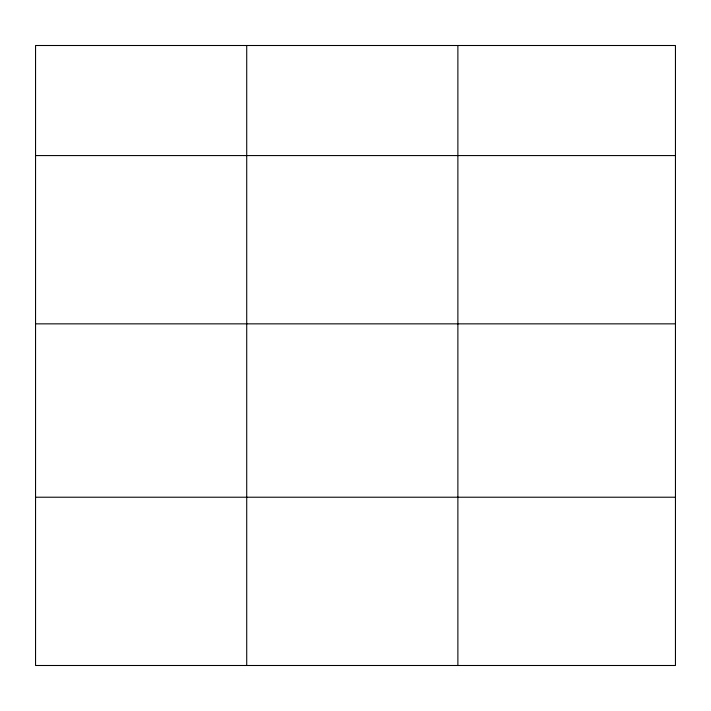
<?xml version="1.0" encoding="UTF-8"?>
<svg xmlns="http://www.w3.org/2000/svg" width="711" height="711" viewBox="0 0 711 711"><rect width="100%" height="100%" fill="white"/><g stroke="black" fill="none" stroke-linecap="round" stroke-linejoin="round"><path stroke-width="1.07" d="M675.45 323.852L675.45 45.504L35.55 45.504L35.55 665.496L675.45 665.496L675.45 323.852L35.55 323.852M35.55 155.576L675.45 155.576M35.55 497.22L675.45 497.22M457.884 45.504L457.884 665.496M246.717 45.504L246.717 665.496"/></g></svg>
